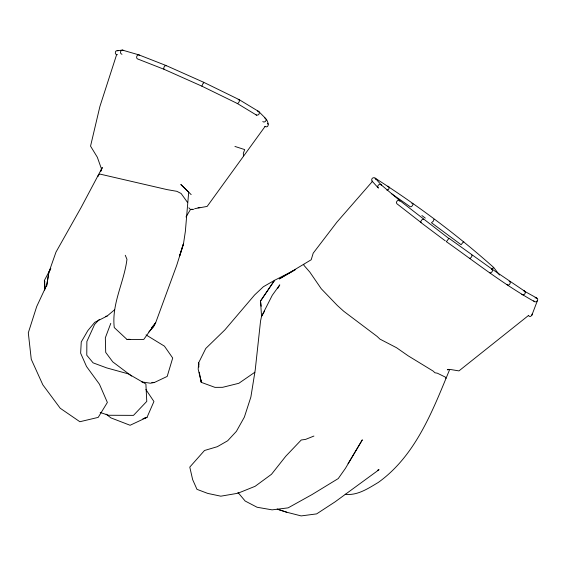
<?xml version="1.0" encoding="UTF-8"?>
<svg xmlns="http://www.w3.org/2000/svg" width="566" height="566" viewBox="0 0 566 566"><rect width="100%" height="100%" fill="white"/><g stroke="black" fill="none" stroke-linecap="round" stroke-linejoin="round"><path stroke-width="0.85" d="M98.151 176.415L98.159 175.361L99.864 174.066L166.928 189.582L176.896 191.336L181.099 193.487L187.622 202.55M46.617 286.311L48.86 272.366L55.984 252.103L81.15 207.432L102.326 167.515L100.776 171.314M256.483 115.11L237.218 103.436L201.878 86.166L203.208 83.096L203.703 82.303L239.071 99.588L258.351 111.276M528.432 315.46L529.203 316.224A1.96 1.854 89.3 0 0 530.71 316.344L531.856 315.212L537.544 300.32A1.026 0.983 -13.4 0 0 537.672 299.839L537.665 299.315A1.026 0.983 -13.4 0 0 537.502 298.798L536.151 297.822A1.082 1.04 -13.4 0 0 535.585 297.808L535.047 297.928M116.737 54.301L99.885 106.521L90.546 146.134L97.324 157.228L101.555 169.114L100.649 171.356M110.787 323.356L105.34 337.796L105.708 352.399L112.783 361.886L131.602 376.065M203.463 83.011L203.703 82.303L165.852 65.43L138.741 54.831L122.32 50.084L116.129 50.933L115.436 51.789L115.344 53.409L115.938 54.286L117.417 54.739M449.623 369.648C432.629 410.718 415.791 455.432 378.399 482.373C368.388 488.331 357.351 495.873 345.182 494.267M50.82 268.638L48.86 272.366L46.766 284.946L36.691 306.574L28.3 332.829L31.264 359.283L42.825 384.809L60.215 408.242L79.863 421.727L98.208 417.383L107.37 402.454L99.453 384.215L86.52 366.506L80.634 353.177L81.256 341.963L87.85 330.594L94.734 322.337L107.101 316.076L114.551 309.821M50.126 269.657L44.381 280.432L44.537 290.082M264.598 311.109L261.556 316.359L260.558 320.936L255.224 370.008L250.88 397.014L244.363 417.121L236.39 431.356L227.666 440.765L217.33 446.687L204.503 450.494L189.78 467.106L192.645 479.614L196.975 489.342L207.715 493.403L220.811 496.184L237.862 493.262L255.125 486.3L271.482 474.294L285.802 456.196L301.246 439.994L305.583 439.393L313.918 436.053M277.616 288.61L279.781 284.861L272.274 295.275L261.556 316.359L260.509 301.048L274.609 280.283L295.282 269.777M537.516 300.433L536.618 301.452A1.075 1.033 -13.4 0 1 536.144 301.685L535.613 301.812A1.082 1.04 -13.4 0 1 535.04 301.798L534.615 301.692C503.542 284.323 475.447 262.192 446.418 241.71L446.475 241.625M348.048 463.745L362.332 439.832L345.437 468.358L338.235 478.574L311.944 494.62L288.129 507.858L272.097 509.853L257.07 507.249L245.163 501.03L237.904 492.399M185.988 216.962L190.459 209.526L192.157 209.187M265.199 126.289L207.156 206.413L194.704 208.67M448.817 238.456L399.377 200.258L380.939 184.629C378.93 183.278 376.447 186.631 378.428 188.096M446.447 241.675L448.958 238.272L492.427 269.395L524.668 291.186C526.705 292.87 523.458 296.428 521.753 294.235M493.354 267.98L493.672 267.456C456.727 234.494 416.76 204.772 375.053 178.099M151.313 328.11L155.657 322.783L176.719 265.327L183.504 243.713L185.365 231.338L188.697 192.115L180.823 184.488L191.166 194.612M372.654 181.155L336.926 222.12L313.196 253.172L311.201 259.759L279.236 278.953L292.99 271.093M148.844 331.952L153.407 327.077L155.657 322.783L143.778 339.416L127.025 339.48L114.275 327.58C111.431 303.808 124.124 282.42 126.961 259.285L125.27 255.28M99.39 319.365L94.621 324.424L86.867 341.51L86.775 355.229L93.086 362.848L106.663 367.893L128.397 373.893L145.894 384.003L146.771 401.393L133.491 415.373L108.502 415.26L100.196 412.487M463.349 241.788L463.795 241.385L461.106 244.717L431.476 222.742L433.521 220.966L433.91 219.29M491.514 269.204L493.672 267.456L499.509 275.041M528.701 315.319L458.955 370.9L450.472 369.492L447.331 369.789L448.64 369.322M254.849 372.244L238.852 383.288L222.601 387.321L214.974 387.37L201.298 382.361L198.178 369.181L198.666 362.756L205.776 348.465L224.872 329.893L254.608 294.964L263.353 286.75L274.609 280.283L260.509 301.048L261.209 306.256M411.871 203.364C414.468 202.84 411.991 207.595 410.244 206.753L391.828 193.926M377.465 470.254L379.064 469.674L335.192 501.78L316.642 513.886L301.176 515.916L286.792 512.244L277.538 509.251M142.894 418.741L147.026 417.326L153.931 401.513L145.865 389.507M491.479 269.388L492.427 269.395C493.135 270.81 491.621 272.862 490.106 272.939L489.689 272.571M144.825 418.048L147.026 417.326L130.102 425.271L110.957 417.899L106.139 414.178M201.878 86.166L164.041 69.293L137.319 58.829C135.812 57.711 136.887 54.768 138.741 54.831M122.32 50.084C120.169 50.282 119.766 53.855 121.987 54.286M471.627 254.997C473.006 255.393 470.466 259.023 469.405 258.252M105.425 316.401L107.101 316.076M387.448 186.355L387.901 186.278A1.995 1.486 -56.3 0 1 388.941 186.822L389.09 188.202A2.214 1.641 -56.3 0 1 388.255 189.603L386.932 190.218M128.694 339.282L127.025 339.48L130.031 339.296M303.871 264.372L303.461 264.407L304.055 265.475L309.814 272.076L321.233 288.731L337.386 305.527L343.788 311.307L377.098 336.409L379.935 339.105L396.568 347.736L408.192 355.844L433.096 371.048L434.929 372.768L437.355 373.199L445.371 377.119L445.994 378.449M193.897 209.3L190.459 209.526L188.867 207.814M198.05 207.715L199.798 207.637M257.396 111.177L257.891 111.155A1.995 1.748 -54.8 0 1 259.065 111.891L259.278 113.391A2.214 1.939 -54.8 0 1 258.4 114.778L256.95 115.231A1.995 1.748 -54.8 0 1 256.087 114.863M117.127 50.537L118.167 50.707M151.801 382.439L154.376 382.496L167.189 376.425L172.701 358.03L164.444 346.159L146.035 334.895M152.671 382.354L154.376 382.496L150.478 383.224L141.748 381.901M509.167 281.288C512.046 281.797 508.891 286.806 507.072 284.641M421.083 222.558L396.858 203.71C394.856 201.991 399.355 198.227 399.851 201.312M523.783 290.846L537.021 298.183M264.584 117.884C267.711 118.931 270.718 128.871 264.846 126.487M277.149 509.096L286.792 512.244M122.822 50.098L123.713 50.544M234.925 146.438L244.703 149.594L243.309 153.428L243.613 155.848M524.258 290.952L524.668 291.186M534.615 301.692L533.688 300.815M262.758 121.577C264.287 122.907 266.706 121.018 266.062 119.185M421.889 215.526L425.314 218.101M445.308 240.875L420.863 222.53C420.432 221.242 422.186 218.823 423.517 219.226M139.123 54.959L139.675 55.588M380.939 184.629L381.541 185.4M258.754 111.53L265.504 118.315M375.456 178.488L381.293 184.969M372.152 181.191L378.074 187.763M267.605 123.282L268.178 124.18M164.041 69.293C163.043 68.196 165.003 64.22 166.1 65.946M44.94 282.01L44.381 280.432L45.28 288.993M199.246 372.195L201.298 382.361L200.951 379.807M198.899 364.462L198.666 362.756L198.871 367.051M238.116 99.949A2.137 0.99 -61.9 0 1 239.39 101.045A2.137 0.99 -61.9 0 1 237.218 103.436M372.555 181.573A2.137 2.115 -71.5 0 1 372.704 178.014A2.137 2.115 -71.5 0 1 375.895 179.493M532.054 314.073A2.398 2.271 89.3 0 1 531.856 315.212M181.707 249.259L179.655 255.86L183.504 243.713L181.707 249.259"/></g></svg>
